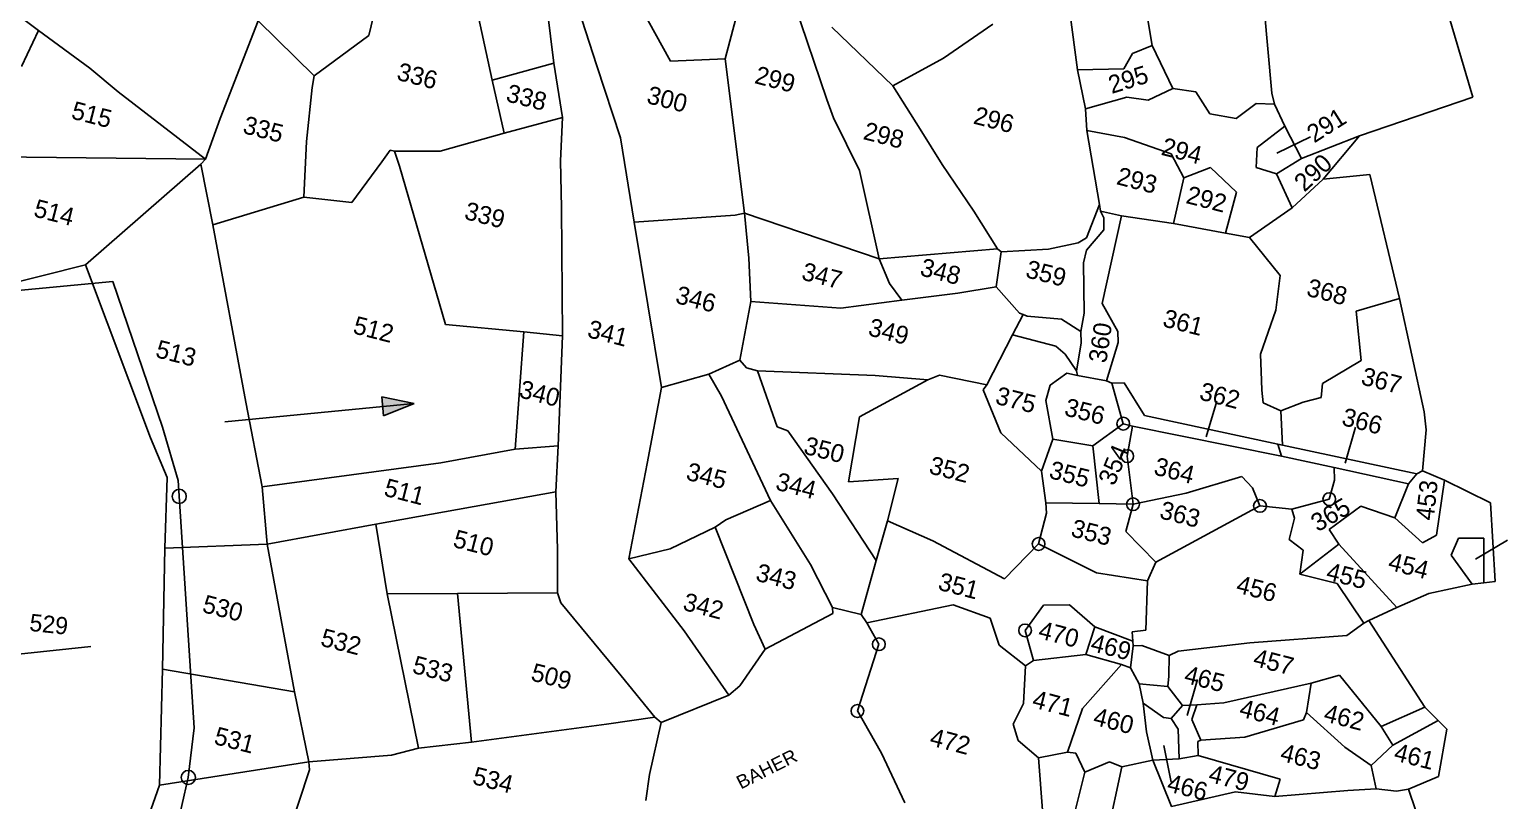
# Model space of a CAD drawing. Header units: metres. Extents: x 286922 to 289737, y 2012093 to 2016046.
# Drawn here: x 288041 to 288842, y 2013415 to 2013834 of the extents above; entities that cross this region are included whole.
import ezdxf
from ezdxf.enums import TextEntityAlignment as Align

# ---------------------------------------------------------------- set-up
doc = ezdxf.new("R2010")
doc.units = ezdxf.units.M
doc.header["$MEASUREMENT"] = 0
for name, color, linetype in [('POLY_PARCEL', 6, 'Continuous'), ('TEXT_MAPIN', 7, 'Continuous'), ('TEXT_PARCEL', 7, 'Continuous'), ('V_BOUND_LINE', 7, 'Continuous')]:
    doc.layers.add(name, color=color, linetype=linetype)
doc.styles.get("Standard").update_dxf_attribs({"font": 'arial.ttf'})
doc.styles.add('TEXT_MAP', font='', dxfattribs={"height": 2.5})
doc.styles.get('TEXT_MAP').set_extended_font_data('Kruti Dev 050')
doc.dimstyles.get("Standard").update_dxf_attribs({"dimtxt": 0.18, "dimasz": 0.18, "dimexe": 0.18, "dimexo": 0.0625, "dimgap": 0.09, "dimtad": 0, "dimtih": 1, "dimtoh": 1, "dimdec": 4, "dimzin": 0, "dimdsep": 46, "dimtxsty": 'Standard', "dimcen": 0.09, "dimadec": 0, "dimazin": 0, "dimtfac": 1, "dimtdec": 4, "dimtofl": 0, "dimtmove": 0, "dimatfit": 3, "dimfxl": 1, "dimtolj": 1, "dimtzin": 0, "dimarcsym": 0})

msp = doc.modelspace()

# ---------------------------------------------------------------- hatches: boundary and pattern name
h = msp.add_hatch(color=256)
h.paths.add_polyline_path([(288232.06, 2013629.21), (288232.57, 2013624.01), (288249.09, 2013630.88)])
h.paths.add_polyline_path([(288249.09, 2013630.88), (288231.55, 2013634.42), (288232.06, 2013629.21)])

# ---------------------------------------------------------------- linework, layer by layer
for points in [[(288249.09, 2013630.88), (288231.55, 2013634.42)], [(288232.57, 2013624.01), (288231.55, 2013634.42)], [(288249.09, 2013630.88), (288146.52, 2013620.84)], [(288249.09, 2013630.88), (288232.57, 2013624.01)], [(288007.03, 2013491.88), (288073.8, 2013499.03)]]:
    msp.add_lwpolyline(points)
for centre, radius in [((288633.83, 2013619.84), 3.45), ((288635.97, 2013602.22), 3.45), ((288121.73, 2013580.4), 3.83), ((288639.12, 2013576.15), 3.45), ((288708, 2013575.22), 3.45), ((288745.57, 2013578.9), 3.45), ((288587.92, 2013554.57), 3.45), ((288501.24, 2013500.15), 3.45), ((288580.56, 2013507.71), 3.45), ((288489.62, 2013463.97), 3.45), ((288126.65, 2013427.94), 3.83)]:
    msp.add_circle(centre, radius)
at = {"layer": 'POLY_PARCEL'}
for p, q in [((288291.5, 2013806.18), (288274.8, 2013883.03)), ((288348.3, 2013814.03), (288327.88, 2013876.95)), ((288801.82, 2013870.58), (288823.42, 2013796.92)), ((288231.23, 2013857.88), (288224.53, 2013830.47)), ((288023.67, 2013849.27), (288045.46, 2013833.1)), ((288645.26, 2013851.13), (288649.49, 2013825.02)), ((288321.25, 2013844.76), (288324.93, 2013815.43)), ((288455.43, 2013847.48), (288473.1, 2013795.66)), ((288604.91, 2013843.13), (288608.99, 2013811.86)), ((288714.47, 2013799.13), (288710.24, 2013845.19)), ((288045.46, 2013833.1), (288036.11, 2013813.7)), ((288045.46, 2013833.1), (288073.19, 2013812.65)), ((288164.56, 2013838.44), (288143.94, 2013785.39)), ((288194.87, 2013808.62), (288164.56, 2013838.44)), ((288375.97, 2013838.75), (288388.2, 2013816.57)), ((288417.85, 2013817.87), (288423.67, 2013839.63)), ((288508.74, 2013803.21), (288475.82, 2013835)), ((288536.33, 2013818.07), (288563.14, 2013836.66)), ((288224.53, 2013830.47), (288194.87, 2013808.62)), ((288638.79, 2013820.73), (288649.49, 2013825.02)), ((288649.49, 2013825.02), (288660.75, 2013801.67)), ((288388.2, 2013816.57), (288417.85, 2013817.87)), ((288428.32, 2013734.02), (288417.85, 2013817.87)), ((288508.74, 2013803.21), (288536.33, 2013818.07)), ((288634.08, 2013812.37), (288638.79, 2013820.73)), ((288073.19, 2013812.65), (288088.65, 2013799.91)), ((288194.87, 2013808.62), (288193.79, 2013802.27)), ((288291.5, 2013806.18), (288324.93, 2013815.43)), ((288324.93, 2013815.43), (288329.7, 2013786)), ((288361.17, 2013775), (288348.3, 2013814.03)), ((288608.99, 2013811.86), (288634.08, 2013812.37)), ((288608.99, 2013811.86), (288613.32, 2013790.72)), ((288193.79, 2013802.27), (288190.74, 2013772.97)), ((288297.95, 2013777.46), (288291.5, 2013806.18)), ((288523.63, 2013779.56), (288508.74, 2013803.21)), ((288647.27, 2013795.38), (288660.75, 2013801.67)), ((288660.75, 2013801.67), (288673.2, 2013799.8)), ((288135.92, 2013763.41), (288088.65, 2013799.91)), ((288473.1, 2013795.66), (288476.71, 2013785.85)), ((288613.32, 2013790.72), (288635.72, 2013797.02)), ((288635.72, 2013797.02), (288647.27, 2013795.38)), ((288673.2, 2013799.8), (288680.85, 2013787.96)), ((288695.03, 2013785.43), (288705.93, 2013793.49)), ((288705.93, 2013793.49), (288715.82, 2013793.19)), ((288715.82, 2013793.19), (288714.47, 2013799.13)), ((288721.52, 2013781.34), (288715.82, 2013793.19)), ((288823.42, 2013796.92), (288761.9, 2013775.96)), ((288135.92, 2013763.41), (288143.94, 2013785.39)), ((288329.7, 2013786), (288297.95, 2013777.46)), ((288329.7, 2013786), (288328.63, 2013762.41)), ((288476.71, 2013785.85), (288490.75, 2013757.24)), ((288613.32, 2013790.72), (288614.09, 2013778.93)), ((288680.85, 2013787.96), (288695.03, 2013785.43)), ((288263.27, 2013767.71), (288297.95, 2013777.46)), ((288535.57, 2013760.51), (288523.63, 2013779.56)), ((288614.09, 2013778.93), (288620.91, 2013738.78)), ((288634.54, 2013775.13), (288614.09, 2013778.93)), ((288721.52, 2013781.34), (288706.44, 2013769.75)), ((288730.6, 2013763.67), (288721.52, 2013781.34)), ((288189.39, 2013742.7), (288190.74, 2013772.97)), ((288231.67, 2013761.86), (288236.19, 2013768.24)), ((288236.19, 2013768.24), (288238.48, 2013767.68)), ((288368.59, 2013729.21), (288361.17, 2013775)), ((288659.85, 2013766.27), (288634.54, 2013775.13)), ((288706.44, 2013769.75), (288705.86, 2013758.8)), ((288761.9, 2013775.96), (288730.6, 2013763.67)), ((288742.31, 2013752.52), (288761.9, 2013775.96)), ((288015.21, 2013764.73), (288135.92, 2013763.41)), ((288133.41, 2013760.68), (288070.92, 2013705.98)), ((288135.92, 2013763.41), (288133.41, 2013760.68)), ((288133.41, 2013760.68), (288139.96, 2013727.79)), ((288215.27, 2013739.88), (288231.67, 2013761.86)), ((288238.48, 2013767.68), (288263.27, 2013767.71)), ((288238.48, 2013767.68), (288241.26, 2013759.64)), ((288328.63, 2013762.41), (288329.02, 2013736.98)), ((288552.82, 2013735.1), (288535.57, 2013760.51)), ((288666.68, 2013753.18), (288659.85, 2013766.27)), ((288716.96, 2013755.4), (288730.6, 2013763.67)), ((288241.26, 2013759.64), (288266.15, 2013673.66)), ((288490.75, 2013757.24), (288501.46, 2013709.27)), ((288661.02, 2013728.41), (288666.68, 2013753.18)), ((288666.68, 2013753.18), (288681.15, 2013758.78)), ((288681.15, 2013758.78), (288695.18, 2013745.51)), ((288705.86, 2013758.8), (288716.96, 2013755.4)), ((288716.96, 2013755.4), (288725.48, 2013736.86)), ((288725.48, 2013736.86), (288742.31, 2013752.52)), ((288767.66, 2013755.04), (288742.31, 2013752.52)), ((288783.65, 2013687.77), (288767.66, 2013755.04)), ((288695.18, 2013745.51), (288689.35, 2013723.16)), ((288139.96, 2013727.79), (288189.39, 2013742.7)), ((288189.39, 2013742.7), (288215.27, 2013739.88)), ((288329.68, 2013667.54), (288329.02, 2013736.98)), ((288620.91, 2013738.78), (288613.97, 2013720.64)), ((288620.91, 2013738.78), (288621.52, 2013735.19)), ((288725.48, 2013736.86), (288702.24, 2013720.77)), ((288423.22, 2013732.93), (288368.59, 2013729.21)), ((288368.59, 2013729.21), (288383.34, 2013639.42)), ((288428.32, 2013734.02), (288423.22, 2013732.93)), ((288501.46, 2013709.27), (288428.32, 2013734.02)), ((288428.32, 2013734.02), (288430.68, 2013709.69)), ((288565.65, 2013714.63), (288552.82, 2013735.1)), ((288621.52, 2013735.19), (288632.89, 2013732.54)), ((288621.52, 2013735.19), (288623.29, 2013731.57)), ((288632.89, 2013732.54), (288622.45, 2013685.03)), ((288623.29, 2013731.57), (288623.21, 2013724.95)), ((288632.89, 2013732.54), (288661.02, 2013728.41)), ((288661.02, 2013728.41), (288689.35, 2013723.16)), ((288139.96, 2013727.79), (288157.85, 2013631.6)), ((288613.97, 2013720.64), (288609.35, 2013718.01)), ((288623.21, 2013724.95), (288613.92, 2013713.96)), ((288689.35, 2013723.16), (288702.24, 2013720.77)), ((288702.24, 2013720.77), (288718.92, 2013700.2)), ((288565.65, 2013714.63), (288501.46, 2013709.27)), ((288567.54, 2013713.08), (288564.81, 2013694.08)), ((288567.54, 2013713.08), (288565.65, 2013714.63)), ((288593.28, 2013714.56), (288567.54, 2013713.08)), ((288609.35, 2013718.01), (288593.28, 2013714.56)), ((288613.92, 2013713.96), (288612.24, 2013707.07)), ((288431.87, 2013686.13), (288430.68, 2013709.69)), ((288501.46, 2013709.27), (288507.07, 2013695.96)), ((288612.24, 2013707.07), (288612.67, 2013679.78)), ((288507.07, 2013695.96), (288513.74, 2013686.83)), ((288718.92, 2013700.2), (288716.66, 2013681.36)), ((288513.74, 2013686.83), (288544.13, 2013690.71)), ((288544.13, 2013690.71), (288564.81, 2013694.08)), ((288564.81, 2013694.08), (288577.46, 2013679.73)), ((288425.87, 2013654.34), (288431.87, 2013686.13)), ((288431.87, 2013686.13), (288480.66, 2013682.51)), ((288480.66, 2013682.51), (288513.74, 2013686.83)), ((288612.67, 2013679.78), (288610.82, 2013669.84)), ((288622.45, 2013685.03), (288630.82, 2013669.84)), ((288716.66, 2013681.36), (288708.31, 2013657.51)), ((288760.24, 2013680.92), (288783.65, 2013687.77)), ((288762.97, 2013654.14), (288760.24, 2013680.92)), ((288783.65, 2013687.77), (288797.14, 2013626.18)), ((288266.15, 2013673.66), (288308.62, 2013669.66)), ((288573.83, 2013668), (288579.55, 2013679)), ((288577.46, 2013679.73), (288579.55, 2013679)), ((288579.55, 2013679), (288581.74, 2013678.24)), ((288581.74, 2013678.24), (288600.34, 2013676.6)), ((288600.34, 2013676.6), (288610.82, 2013669.84)), ((288308.62, 2013669.66), (288304.02, 2013605.99)), ((288308.62, 2013669.66), (288329.68, 2013667.54)), ((288327.19, 2013607.82), (288329.68, 2013667.54)), ((288559.74, 2013640.95), (288573.83, 2013668)), ((288573.83, 2013668), (288597.33, 2013661.85)), ((288610.82, 2013669.84), (288611.01, 2013663.61)), ((288631.1, 2013663.92), (288624.66, 2013643.05)), ((288630.82, 2013669.84), (288631.1, 2013663.92)), ((288597.33, 2013661.85), (288602.28, 2013657.56)), ((288602.28, 2013657.56), (288608.49, 2013648.56)), ((288608.49, 2013648.56), (288611.01, 2013663.61)), ((288708.31, 2013657.51), (288708.78, 2013643.3)), ((288409.01, 2013646.62), (288425.87, 2013654.34)), ((288425.87, 2013654.34), (288429.41, 2013650.12)), ((288429.41, 2013650.12), (288435.34, 2013648.6)), ((288435.34, 2013648.6), (288446.16, 2013618.15)), ((288435.34, 2013648.6), (288499.22, 2013645.99)), ((288608.93, 2013645.98), (288608.49, 2013648.56)), ((288741.91, 2013641.7), (288762.97, 2013654.14)), ((288383.34, 2013639.42), (288409.01, 2013646.62)), ((288415.89, 2013634.81), (288409.01, 2013646.62)), ((288527.74, 2013643.64), (288490.67, 2013623.59)), ((288499.22, 2013645.99), (288527.74, 2013643.64)), ((288527.74, 2013643.64), (288534.15, 2013646.12)), ((288534.15, 2013646.12), (288559.74, 2013640.95)), ((288559.74, 2013640.95), (288557.76, 2013638.19)), ((288594.12, 2013640.7), (288591.79, 2013632.41)), ((288603.19, 2013647.17), (288594.12, 2013640.7)), ((288608.93, 2013645.98), (288603.19, 2013647.17)), ((288624.66, 2013643.05), (288608.93, 2013645.98)), ((288627.62, 2013641.74), (288624.66, 2013643.05)), ((288634.4, 2013641.92), (288627.62, 2013641.74)), ((288633.83, 2013619.84), (288627.62, 2013641.74)), ((288645.28, 2013624.31), (288634.4, 2013641.92)), ((288708.78, 2013643.3), (288708.99, 2013638.03)), ((288741.21, 2013633.97), (288741.91, 2013641.7)), ((288375.5, 2013598.31), (288383.34, 2013639.42)), ((288442.39, 2013578.1), (288415.89, 2013634.81)), ((288557.76, 2013638.19), (288567.45, 2013614.84)), ((288591.79, 2013632.41), (288595.63, 2013611.45)), ((288708.99, 2013638.03), (288709.67, 2013631.18)), ((288731.34, 2013631.56), (288741.21, 2013633.97)), ((288157.85, 2013631.6), (288166.68, 2013585.64)), ((288717.63, 2013608.72), (288645.28, 2013624.31)), ((288709.67, 2013631.18), (288719.25, 2013626.88)), ((288719.25, 2013626.88), (288731.34, 2013631.56)), ((288719.25, 2013626.88), (288720.27, 2013608.15)), ((288797.14, 2013626.18), (288798.17, 2013616.43)), ((288446.16, 2013618.15), (288451.9, 2013615.89)), ((288451.9, 2013615.89), (288476.05, 2013581.86)), ((288490.67, 2013623.59), (288484.8, 2013588.3)), ((288617.31, 2013607.86), (288633.83, 2013619.84)), ((288638.77, 2013618.53), (288633.83, 2013619.84)), ((288635.97, 2013602.22), (288638.77, 2013618.53)), ((288638.77, 2013618.53), (288719.59, 2013602.28)), ((288796.19, 2013594.24), (288798.17, 2013616.43)), ((288327.19, 2013607.82), (288304.02, 2013605.99)), ((288326.04, 2013582.88), (288327.19, 2013607.82)), ((288567.45, 2013614.84), (288589.39, 2013594.08)), ((288589.39, 2013594.08), (288595.63, 2013611.45)), ((288595.63, 2013611.45), (288617.31, 2013607.86)), ((288617.31, 2013607.86), (288620.74, 2013576.53)), ((288719.59, 2013602.28), (288717.63, 2013608.72)), ((288720.27, 2013608.15), (288717.63, 2013608.72)), ((288720.27, 2013608.15), (288793.17, 2013592.72)), ((288304.02, 2013605.99), (288263.61, 2013598.59)), ((288639.12, 2013576.15), (288635.97, 2013602.22)), ((288719.59, 2013602.28), (288748.27, 2013595.98)), ((288263.61, 2013598.59), (288166.68, 2013585.64)), ((288365.65, 2013546.43), (288375.5, 2013598.31)), ((288589.39, 2013594.08), (288591.88, 2013576.97)), ((288748.27, 2013595.98), (288748.46, 2013589.14)), ((288748.27, 2013595.98), (288788.6, 2013587.12)), ((288788.6, 2013587.12), (288793.17, 2013592.72)), ((288793.17, 2013592.72), (288796.19, 2013594.24)), ((288808.1, 2013589.27), (288796.19, 2013594.24)), ((288166.68, 2013585.64), (288169.49, 2013554.53)), ((288484.8, 2013588.3), (288511.8, 2013590.06)), ((288511.8, 2013590.06), (288505.93, 2013567.13)), ((288668.02, 2013582.15), (288698.08, 2013591.21)), ((288698.08, 2013591.21), (288703.93, 2013585.05)), ((288703.93, 2013585.05), (288708, 2013575.22)), ((288748.46, 2013589.14), (288745.57, 2013578.9)), ((288788.6, 2013587.12), (288781.14, 2013568.7)), ((288803.75, 2013559.35), (288808.1, 2013589.27)), ((288808.1, 2013589.27), (288833.05, 2013576.85)), ((288228.45, 2013565.41), (288326.04, 2013582.88)), ((288326.89, 2013551.53), (288326.04, 2013582.88)), ((288418.19, 2013567.73), (288442.39, 2013578.1)), ((288442.39, 2013578.1), (288464.11, 2013543.4)), ((288476.05, 2013581.86), (288499.86, 2013545.57)), ((288591.88, 2013576.97), (288592.19, 2013571.34)), ((288591.88, 2013576.97), (288620.74, 2013576.53)), ((288620.74, 2013576.53), (288639.12, 2013576.15)), ((288639.12, 2013576.15), (288635.25, 2013561.42)), ((288639.12, 2013576.15), (288668.02, 2013582.15)), ((288745.57, 2013578.9), (288725.2, 2013573.4)), ((288833.05, 2013576.85), (288835.5, 2013534.21)), ((288412.37, 2013563.65), (288418.19, 2013567.73)), ((288592.19, 2013571.34), (288587.92, 2013554.57)), ((288651.52, 2013544.63), (288708, 2013575.22)), ((288708, 2013575.22), (288725.2, 2013573.4)), ((288726.73, 2013568.61), (288723.76, 2013557.02)), ((288725.2, 2013573.4), (288726.73, 2013568.61)), ((288762.71, 2013575.06), (288745.56, 2013562.5)), ((288781.14, 2013568.7), (288762.71, 2013575.06)), ((288781.14, 2013568.7), (288796.11, 2013555.27)), ((288169.49, 2013554.53), (288228.45, 2013565.41)), ((288234.48, 2013527.5), (288228.45, 2013565.41)), ((288388.1, 2013551.99), (288412.37, 2013563.65)), ((288412.37, 2013563.65), (288433.45, 2013510.81)), ((288499.86, 2013545.57), (288505.93, 2013567.13)), ((288505.93, 2013567.13), (288530.52, 2013556.37)), ((288635.25, 2013561.42), (288651.52, 2013544.63)), ((288745.56, 2013562.5), (288750.86, 2013554.48)), ((288169.49, 2013554.53), (288113.87, 2013552.34)), ((288169.49, 2013554.53), (288184.26, 2013474.3)), ((288326.95, 2013528.13), (288326.89, 2013551.53)), ((288365.65, 2013546.43), (288388.1, 2013551.99)), ((288530.52, 2013556.37), (288569.38, 2013535.66)), ((288569.38, 2013535.66), (288587.92, 2013554.57)), ((288587.92, 2013554.57), (288619.32, 2013538.86)), ((288723.76, 2013557.02), (288731.35, 2013551.23)), ((288729.66, 2013538.21), (288750.86, 2013554.48)), ((288750.86, 2013554.48), (288782.17, 2013520.11)), ((288796.11, 2013555.27), (288803.75, 2013559.35)), ((288811.69, 2013548.53), (288815.68, 2013557.67)), ((288815.68, 2013557.67), (288829.43, 2013557.73)), ((288829.43, 2013557.73), (288829.45, 2013533.49)), ((288395.65, 2013507.43), (288365.65, 2013546.43)), ((288491.64, 2013516.38), (288499.86, 2013545.57)), ((288647.05, 2013534.51), (288651.52, 2013544.63)), ((288731.35, 2013551.23), (288729.66, 2013538.21)), ((288823.04, 2013532.73), (288811.69, 2013548.53)), ((288464.11, 2013543.4), (288476.03, 2013520.11)), ((288619.32, 2013538.86), (288647.05, 2013534.51)), ((288729.66, 2013538.21), (288749.79, 2013533.17)), ((288234.48, 2013527.5), (288272.59, 2013527.76)), ((288251.45, 2013443.8), (288234.48, 2013527.5)), ((288272.59, 2013527.76), (288326.95, 2013528.13)), ((288272.59, 2013527.76), (288280.19, 2013446.98)), ((288328.71, 2013522.6), (288326.95, 2013528.13)), ((288647.05, 2013534.51), (288646, 2013507.87)), ((288749.79, 2013533.17), (288764.33, 2013511.64)), ((288782.17, 2013520.11), (288799.51, 2013527.76)), ((288799.51, 2013527.76), (288823.04, 2013532.73)), ((288829.45, 2013533.49), (288823.04, 2013532.73)), ((288835.5, 2013534.21), (288829.45, 2013533.49)), ((288361.42, 2013482.97), (288328.71, 2013522.6)), ((288476.23, 2013516.87), (288476.03, 2013520.11)), ((288476.03, 2013520.11), (288491.64, 2013516.38)), ((288494.75, 2013511.8), (288541.62, 2013521.62)), ((288541.62, 2013521.62), (288561.66, 2013514.39)), ((288590.64, 2013521.33), (288580.56, 2013507.71)), ((288604.71, 2013521.58), (288590.64, 2013521.33)), ((288618.39, 2013509.57), (288604.71, 2013521.58)), ((288767.11, 2013513.12), (288782.17, 2013520.11)), ((288439.54, 2013497.43), (288476.23, 2013516.87)), ((288491.64, 2013516.38), (288494.75, 2013511.8)), ((288494.75, 2013511.8), (288501.24, 2013500.15)), ((288561.66, 2013514.39), (288566.58, 2013499.73)), ((288755.19, 2013504.88), (288764.33, 2013511.64)), ((288764.33, 2013511.64), (288767.11, 2013513.12)), ((288767.11, 2013513.12), (288797.45, 2013466.06)), ((288419.88, 2013472.53), (288395.65, 2013507.43)), ((288433.45, 2013510.81), (288439.54, 2013497.43)), ((288580.56, 2013507.71), (288585.18, 2013491.42)), ((288613.47, 2013494.62), (288618.39, 2013509.57)), ((288618.39, 2013509.57), (288638.97, 2013501.84)), ((288646, 2013507.87), (288638.6, 2013506.9)), ((288638.6, 2013506.9), (288638.97, 2013501.84)), ((288702.47, 2013501), (288755.19, 2013504.88)), ((288425.82, 2013477.59), (288439.54, 2013497.43)), ((288501.24, 2013500.15), (288489.62, 2013463.97)), ((288566.58, 2013499.73), (288580.84, 2013488.41)), ((288637.76, 2013487.32), (288639.14, 2013499.35)), ((288638.97, 2013501.84), (288639.14, 2013499.35)), ((288639.14, 2013499.35), (288643.86, 2013499.52)), ((288643.86, 2013499.52), (288658.67, 2013494.08)), ((288658.67, 2013494.08), (288663.66, 2013496.38)), ((288663.66, 2013496.38), (288702.47, 2013501)), ((288580.84, 2013488.41), (288579.77, 2013468.09)), ((288585.18, 2013491.42), (288580.84, 2013488.41)), ((288585.18, 2013491.42), (288613.47, 2013494.62)), ((288632.94, 2013489.1), (288611.77, 2013465.4)), ((288632.94, 2013489.1), (288613.47, 2013494.62)), ((288637.76, 2013487.32), (288632.94, 2013489.1)), ((288658.67, 2013494.08), (288658.58, 2013482.82)), ((288112.6, 2013486.68), (288184.26, 2013474.3)), ((288379.65, 2013460.7), (288361.42, 2013482.97)), ((288642.42, 2013478.71), (288637.76, 2013487.32)), ((288658.58, 2013482.82), (288657.97, 2013477.21)), ((288751.08, 2013483.33), (288735.7, 2013479.02)), ((288773.66, 2013455.59), (288751.08, 2013483.33)), ((288184.26, 2013474.3), (288191.99, 2013436.44)), ((288383.18, 2013457.74), (288419.88, 2013472.53)), ((288419.88, 2013472.53), (288425.82, 2013477.59)), ((288642.42, 2013478.71), (288644.69, 2013468.25)), ((288657.97, 2013477.21), (288642.42, 2013478.71)), ((288657.97, 2013477.21), (288666.05, 2013466.91)), ((288688.39, 2013468.33), (288735.7, 2013479.02)), ((288735.7, 2013479.02), (288733.29, 2013463.16)), ((288489.62, 2013463.97), (288502.68, 2013441.05)), ((288579.77, 2013468.09), (288574.16, 2013456.9)), ((288611.77, 2013465.4), (288603.51, 2013441.7)), ((288644.69, 2013468.25), (288655.62, 2013460.51)), ((288644.69, 2013468.25), (288646.48, 2013452.69)), ((288666.05, 2013466.91), (288659.88, 2013459.97)), ((288666.05, 2013466.91), (288673.7, 2013467.39)), ((288673.7, 2013467.39), (288670.98, 2013459.33)), ((288673.7, 2013467.39), (288688.39, 2013468.33)), ((288773.66, 2013455.59), (288797.45, 2013466.06)), ((288797.45, 2013466.06), (288804.74, 2013458.73)), ((288280.19, 2013446.98), (288353.44, 2013456.89)), ((288353.44, 2013456.89), (288379.65, 2013460.7)), ((288376.8, 2013429.51), (288383.18, 2013457.74)), ((288379.65, 2013460.7), (288383.18, 2013457.74)), ((288574.16, 2013456.9), (288576.82, 2013447.98)), ((288655.62, 2013460.51), (288659.88, 2013459.97)), ((288659.88, 2013459.97), (288663.59, 2013454.08)), ((288670.98, 2013459.33), (288675.83, 2013448.2)), ((288699.85, 2013449.75), (288731.65, 2013459.19)), ((288731.65, 2013459.19), (288733.29, 2013463.16)), ((288733.29, 2013463.16), (288754.04, 2013444.4)), ((288780.12, 2013445.42), (288773.66, 2013455.59)), ((288780.12, 2013445.42), (288804.74, 2013458.73)), ((288804.74, 2013458.73), (288809.28, 2013454.17)), ((288576.82, 2013447.98), (288587.87, 2013438.56)), ((288646.48, 2013452.69), (288649.95, 2013437.25)), ((288663.59, 2013454.08), (288664.15, 2013438.01)), ((288674.27, 2013447.5), (288675.83, 2013448.2)), ((288674.49, 2013439.76), (288674.27, 2013447.5)), ((288675.83, 2013448.2), (288699.85, 2013449.75)), ((288809.28, 2013454.17), (288804.88, 2013428.38)), ((288191.99, 2013436.44), (288236.79, 2013439.92)), ((288236.79, 2013439.92), (288251.45, 2013443.8)), ((288251.45, 2013443.8), (288280.19, 2013446.98)), ((288502.68, 2013441.05), (288515.26, 2013414.18)), ((288587.87, 2013438.56), (288603.51, 2013441.7)), ((288603.51, 2013441.7), (288608.03, 2013441.09)), ((288608.03, 2013441.09), (288613.07, 2013430.74)), ((288664.15, 2013438.01), (288674.49, 2013439.76)), ((288674.49, 2013439.76), (288719.03, 2013427)), ((288754.04, 2013444.4), (288768.25, 2013434.45)), ((288768.25, 2013434.45), (288780.12, 2013445.42)), ((288191.99, 2013436.44), (288110.94, 2013423.74)), ((288181.01, 2013397.57), (288192.42, 2013432.07)), ((288192.42, 2013432.07), (288191.99, 2013436.44)), ((288587.87, 2013438.56), (288589.94, 2013410.17)), ((288613.07, 2013430.74), (288626.33, 2013436.41)), ((288621.48, 2013379.62), (288633.12, 2013433.76)), ((288626.33, 2013436.41), (288633.12, 2013433.76)), ((288633.12, 2013433.76), (288649.95, 2013437.25)), ((288649.95, 2013437.25), (288664.15, 2013438.01)), ((288649.95, 2013437.25), (288660.02, 2013412.16)), ((288771.02, 2013421.66), (288768.25, 2013434.45)), ((288374.75, 2013415.32), (288376.8, 2013429.51)), ((288593.91, 2013354.79), (288613.07, 2013430.74)), ((288719.03, 2013427), (288716.07, 2013417.59)), ((288804.88, 2013428.38), (288788.58, 2013421.56)), ((288660.02, 2013412.16), (288694.72, 2013420.03)), ((288694.72, 2013420.03), (288716.07, 2013417.59)), ((288716.07, 2013417.59), (288755.66, 2013420.92)), ((288755.66, 2013420.92), (288771.02, 2013421.66)), ((288781.99, 2013420.5), (288771.02, 2013421.66)), ((288788.58, 2013421.56), (288781.99, 2013420.5)), ((288798.35, 2013392.88), (288788.58, 2013421.56))]:
    msp.add_line(p, q, dxfattribs=at)
at = {"layer": 'V_BOUND_LINE'}
for p, q in [((288016.86, 2013692.45), (288070.92, 2013705.98)), ((288070.92, 2013705.98), (288106.09, 2013612.15)), ((288085.63, 2013696.96), (287999.94, 2013688.86)), ((288112.62, 2013617.88), (288085.63, 2013696.96)), ((288121.18, 2013588.95), (288112.62, 2013617.88)), ((288106.09, 2013612.15), (288115.23, 2013590.71)), ((288115.23, 2013590.71), (288113.87, 2013552.34)), ((288129.74, 2013454.87), (288121.18, 2013588.95)), ((288113.87, 2013552.34), (288112.6, 2013486.68)), ((288112.6, 2013486.68), (288110.94, 2013423.74)), ((288126.65, 2013427.94), (288129.74, 2013454.87)), ((288110.94, 2013423.74), (288090.54, 2013365.4)), ((288102.1, 2013320.75), (288126.65, 2013427.94))]:
    msp.add_line(p, q, dxfattribs=at)

# ---------------------------------------------------------------- texts
at = {"layer": 'TEXT_MAPIN'}
msp.add_text('BAHER', height=7.309, rotation=26.67242, dxfattribs=at).set_placement((288426.36, 2013421.34))
at = {"layer": 'TEXT_PARCEL', "style": 'TEXT_MAP'}
for s, rotation, p in [('336', 345.65496, (288250.94, 2013808.55)), ('299', 345.65496, (288445.02, 2013806.71)), ('295', 17.25382, (288636.5, 2013806.58)), ('338', 345.65496, (288310.19, 2013796.91)), ('300', 345.65496, (288386.48, 2013795.91)), ('515', 345.65496, (288074.32, 2013787.47)), ('335', 345.65496, (288167.41, 2013779.61)), ('296', 345.65496, (288563.71, 2013784.78)), ('291', 32.28187, (288744, 2013781.78)), ('298', 345.65496, (288503.96, 2013776.35)), ('294', 345.65496, (288665.64, 2013767.86)), ('290', 42.8264, (288736.76, 2013756.1)), ('293', 345.65496, (288641.35, 2013751.89)), ('292', 345.65496, (288679.05, 2013741.67)), ('514', 345.65496, (288053.9, 2013734.36)), ('339', 345.65496, (288287.55, 2013733.05)), ('347', 345.65496, (288470.49, 2013700.17)), ('348', 345.65496, (288534.76, 2013702.45)), ('359', 345.65496, (288592.03, 2013701.43)), ('368', 345.65496, (288744.44, 2013691.39)), ('346', 345.65496, (288402.09, 2013687.46)), ('361', 345.65496, (288666.39, 2013674.78)), ('512', 345.65496, (288227.17, 2013671)), ('341', 345.65496, (288354.28, 2013668.94)), ('349', 345.65496, (288506.65, 2013669.9)), ('360', 81.44971, (288621.37, 2013663.83)), ('513', 345.65496, (288120.06, 2013658.09)), ('367', 345.65496, (288774.02, 2013643.29)), ('340', 345.65496, (288317.3, 2013636.27)), ('375', 345.65496, (288575.64, 2013632.79)), ('362', 345.65496, (288686.29, 2013635.12)), ('356', 345.65496, (288613.07, 2013626.5)), ('366', 345.65496, (288763.54, 2013621.26)), ('350', 345.65496, (288471.69, 2013605.7)), ('354', 67.52201, (288628.56, 2013597.55)), ('352', 345.65496, (288539.64, 2013595)), ('364', 345.65496, (288661.6, 2013594.42)), ('345', 345.65496, (288407.84, 2013591.63)), ('344', 345.65496, (288456.38, 2013586.22)), ('355', 345.65496, (288604.75, 2013592.49)), ('511', 345.65496, (288243.93, 2013582.84)), ('453', 83.78778, (288798.5, 2013578.34)), ('363', 345.65496, (288664.7, 2013570.69)), ('365', 30.02825, (288746.23, 2013570.5)), ('353', 345.65496, (288616.6, 2013560.87)), ('510', 345.65496, (288281.45, 2013555.13)), ('343', 345.65496, (288445.64, 2013536.83)), ('455', 345.65496, (288755.06, 2013537.3)), ('454', 345.65496, (288788.66, 2013542.73)), ('351', 345.65496, (288544.57, 2013531.88)), ('456', 345.65496, (288706.28, 2013530.37)), ('342', 345.65496, (288406.11, 2013520.93)), ('530', 345.65496, (288145.4, 2013519.75)), ('470', 345.65496, (288598.92, 2013505.6)), ('532', 345.65496, (288209.57, 2013501.53)), ('469', 345.65496, (288627.26, 2013498.71)), ('457', 345.65496, (288715.46, 2013490.53)), ('533', 345.65496, (288259.35, 2013486.74)), ('509', 345.65496, (288323.68, 2013482.7)), ('465', 345.65496, (288678.01, 2013481.46)), ('471', 345.65496, (288595.64, 2013468.07)), ('460', 345.65496, (288628.66, 2013458.67)), ('464', 345.65496, (288707.96, 2013463.2)), ('462', 345.65496, (288753.71, 2013460.55)), ('531', 345.65496, (288151.76, 2013448.18)), ('472', 345.65496, (288540.04, 2013447.55)), ('463', 345.65496, (288730.15, 2013439.13)), ('461', 345.65496, (288791.81, 2013439.34)), ('534', 345.65496, (288291.99, 2013426.51)), ('479', 345.65496, (288691.24, 2013427.67)), ('466', 345.65496, (288668.73, 2013422.58))]:
    msp.add_text(s, height=9.741, rotation=rotation, dxfattribs=at).set_placement(p, align=Align.MIDDLE)
msp.add_text('529', height=9.331, rotation=354.02666, dxfattribs=at).set_placement((288050.5, 2013506.39), align=Align.CENTER)

# ---------------------------------------------------------------- leaders
for points in [[(288717.17, 2013766.57), (288735.4, 2013775.44)], [(288684.6, 2013632.11), (288678.89, 2013612.65)], [(288759.87, 2013617.93), (288754.16, 2013598.47)], [(288842.24, 2013556.69), (288824.84, 2013546.28)], [(288674.13, 2013480.98), (288668.42, 2013461.53)], [(288659.87, 2013425.36), (288655.92, 2013445.24)]]:
    msp.add_leader(points, dimstyle='Standard', override={"dimtxt": 2.5, "dimasz": 2.5, "dimexe": 1.25, "dimexo": 0.625, "dimgap": 0.625, "dimtad": 1, "dimtih": 0, "dimtoh": 0, "dimzin": 8, "dimcen": 2.5, "dimtofl": 1})

doc.saveas('drawing.dxf')
